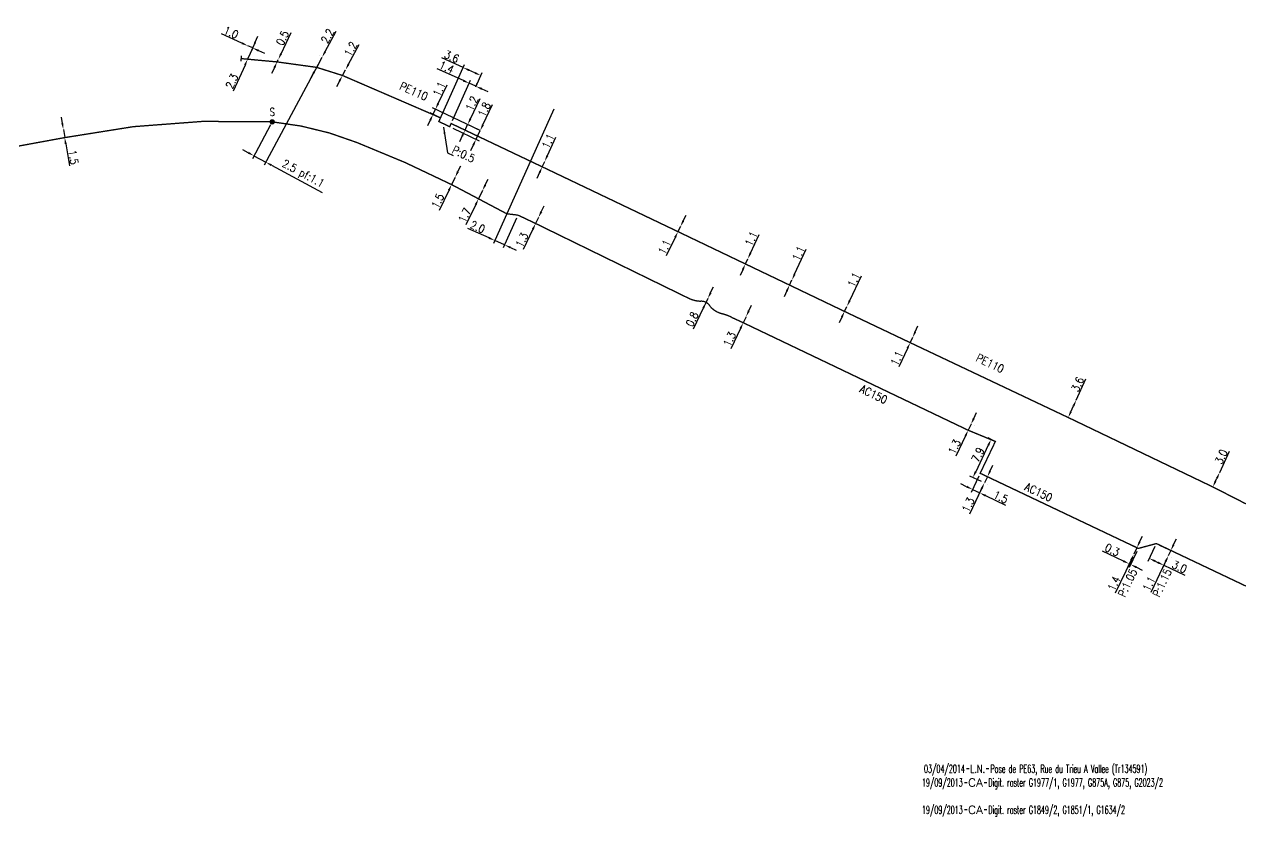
# Model space of a CAD drawing. Header units: millimetres. Extents: x 133989 to 135004, y 130988 to 132014.
# Drawn here: x 134771.1 to 135000.1, y 131260.4 to 131408.8 of the extents above; entities that cross this region are included whole.
import ezdxf
from ezdxf.enums import TextEntityAlignment as Align

# ---------------------------------------------------------------- set-up
doc = ezdxf.new("R2010")
doc.units = ezdxf.units.MM
doc.header["$PDMODE"] = 34
doc.linetypes.add('L_25_AP', pattern=[2000, 1000, 1000])
doc.linetypes.add('L_25_PE', pattern=[2000, 1000, 1000])
doc.layers.get('0').update_dxf_attribs({"linetype": 'CONTINUOUS'})
doc.layers.get('Defpoints').update_dxf_attribs({"linetype": 'CONTINUOUS'})
for name, color, linetype in [('L_150', 1, 'CONTINUOUS'), ('L_300', 7, 'CONTINUOUS'), ('L_340', 7, 'CONTINUOUS'), ('L_910', 7, 'CONTINUOUS')]:
    doc.layers.add(name, color=color, linetype=linetype)
doc.styles.add('G_ROMANS', font='ROMANS.SHX', dxfattribs={"width": 0.75})
doc.styles.get("Standard").update_dxf_attribs({"font": 'romans.shx', "width": 0.85})
doc.dimstyles.get("Standard").update_dxf_attribs({"dimtxt": 1.5, "dimasz": 1.2, "dimexe": 0.625, "dimexo": 0.625, "dimgap": 0.25, "dimtad": 1, "dimdec": 1, "dimzin": 0, "dimdsep": 46, "dimtxsty": 'Standard', "dimcen": -0.5, "dimadec": 0, "dimazin": 0, "dimtfac": 1, "dimtdec": 1, "dimtmove": 0, "dimatfit": 3, "dimfxl": 0, "dimtolj": 1, "dimtzin": 0, "dimarcsym": 0})

# ---------------------------------------------------------------- blocks, each defined once
blk = doc.blocks.new('GIS_MODF')
at = {"color": 0, "linetype": 'Continuous', "flags": 128}
for points in [[(-2.18, -0.01), (-1.68, -0.01)], [(1.52, -0.01), (2.02, -0.01)]]:
    blk.add_lwpolyline(points, dxfattribs=at)
at = {"color": 0, "linetype": 'Continuous', "width": 0.5}
blk.add_attdef('DATE', text='', height=1.5, dxfattribs=at).set_placement((-2.5, -0.8), align=Align.RIGHT)
at = {"color": 0, "linetype": 'Continuous', "width": 1.771291}
blk.add_attdef('USER', text='', height=1.5, dxfattribs=at).set_placement((-1.51, -0.8), (1.28, -0.8), align=Align.FIT)
at = {"color": 0, "linetype": 'Continuous', "width": 0.5}
blk.add_attdef('DESC', (2.29, -0.8), '', height=1.5, dxfattribs=at)
blk = doc.blocks.new('*D641')
at = {"layer": 'Defpoints', "color": 0, "linetype": 'Continuous', "transparency": 16777216}
for p in [(134995.09, 131324.88), (134995.09, 131324.88), (134993.81, 131322.16)]:
    blk.add_point(p, dxfattribs=at)
at = {"layer": 'L_150', "color": 0, "linetype": 'Continuous', "lineweight": -2, "transparency": 16777216}
for p, q in [((134995.09, 131324.88), (134996.95, 131328.83)), ((134994.32, 131323.25), (134994.58, 131323.79)), ((134994.38, 131321.9), (134994.38, 131321.9))]:
    blk.add_line(p, q, dxfattribs=at)
at = {"layer": 'L_150', "color": 0, "linetype": 'Continuous', "transparency": 16777216}
for points in [[(134994.14, 131323.33), (134994.5, 131323.16), (134993.81, 131322.16)], [(134994.4, 131323.88), (134994.76, 131323.71), (134995.09, 131324.88)]]:
    blk.add_solid(points, dxfattribs=at)
at = {"layer": 'L_150', "color": 0, "linetype": 'Continuous', "transparency": 16777216, "insert": (134995.37, 131327.82), "char_height": 1.5, "attachment_point": 5, "rotation": 64.7704}
blk.add_mtext('\\A1;3.0', dxfattribs=at)
blk = doc.blocks.new('*D642')
at = {"layer": 'Defpoints', "color": 0, "linetype": 'Continuous', "transparency": 16777216}
for p in [(134968.21, 131338.43), (134968.21, 131338.43), (134966.71, 131335.16)]:
    blk.add_point(p, dxfattribs=at)
at = {"layer": 'L_150', "color": 0, "linetype": 'Continuous', "lineweight": -2, "transparency": 16777216}
for p, q in [((134968.21, 131338.43), (134970.03, 131342.4)), ((134967.21, 131336.25), (134967.71, 131337.34))]:
    blk.add_line(p, q, dxfattribs=at)
at = {"layer": 'L_150', "color": 0, "linetype": 'Continuous', "transparency": 16777216}
for points in [[(134967.53, 131337.42), (134967.89, 131337.26), (134968.21, 131338.43)], [(134967.03, 131336.33), (134967.39, 131336.17), (134966.71, 131335.16)]]:
    blk.add_solid(points, dxfattribs=at)
at = {"layer": 'L_150', "color": 0, "linetype": 'Continuous', "transparency": 16777216, "insert": (134968.46, 131341.38), "char_height": 1.5, "attachment_point": 5, "rotation": 65.3512}
blk.add_mtext('\\A1;3.6', dxfattribs=at)
blk = doc.blocks.new('*D643')
at = {"layer": 'Defpoints', "color": 0, "linetype": 'Continuous', "transparency": 16777216}
for p in [(134937.54, 131350.13), (134937.54, 131350.13), (134937.09, 131349.18)]:
    blk.add_point(p, dxfattribs=at)
at = {"layer": 'L_150', "color": 0, "linetype": 'Continuous', "lineweight": -2, "transparency": 16777216}
for p, q in [((134937.54, 131350.13), (134937.09, 131349.18)), ((134938.05, 131351.22), (134938.56, 131352.31)), ((134936.58, 131348.1), (134934.95, 131344.64))]:
    blk.add_line(p, q, dxfattribs=at)
at = {"layer": 'L_150', "color": 0, "linetype": 'Continuous', "transparency": 16777216}
for points in [[(134937.87, 131351.3), (134938.23, 131351.13), (134937.54, 131350.13)], [(134936.4, 131348.18), (134936.76, 131348.01), (134937.09, 131349.18)]]:
    blk.add_solid(points, dxfattribs=at)
at = {"layer": 'L_150', "color": 0, "linetype": 'Continuous', "transparency": 16777216, "insert": (134934.6, 131346.25), "char_height": 1.5, "attachment_point": 5, "rotation": 64.7826}
blk.add_mtext('\\A1;1.1', dxfattribs=at)
blk = doc.blocks.new('*D644')
at = {"layer": 'Defpoints', "color": 0, "linetype": 'Continuous', "transparency": 16777216}
for p in [(134924.8, 131355.02), (134925.25, 131355.97), (134925.25, 131355.97)]:
    blk.add_point(p, dxfattribs=at)
at = {"layer": 'L_150', "color": 0, "linetype": 'Continuous', "lineweight": -2, "transparency": 16777216}
for p, q in [((134925.77, 131357.05), (134927.99, 131361.69)), ((134924.8, 131355.02), (134925.25, 131355.97)), ((134924.28, 131353.94), (134923.76, 131352.86))]:
    blk.add_line(p, q, dxfattribs=at)
at = {"layer": 'L_150', "color": 0, "linetype": 'Continuous', "transparency": 16777216}
for points in [[(134925.59, 131357.14), (134925.95, 131356.96), (134925.25, 131355.97)], [(134924.1, 131354.03), (134924.46, 131353.85), (134924.8, 131355.02)]]:
    blk.add_solid(points, dxfattribs=at)
at = {"layer": 'L_150', "color": 0, "linetype": 'Continuous', "transparency": 16777216, "insert": (134926.52, 131360.93), "char_height": 1.5, "attachment_point": 5, "rotation": 64.4267}
blk.add_mtext('\\A1;1.1', dxfattribs=at)
blk = doc.blocks.new('*D645')
at = {"layer": 'Defpoints', "color": 0, "linetype": 'Continuous', "transparency": 16777216}
for p in [(134906.23, 131363.91), (134906.67, 131364.86), (134906.67, 131364.86)]:
    blk.add_point(p, dxfattribs=at)
at = {"layer": 'L_150', "color": 0, "linetype": 'Continuous', "lineweight": -2, "transparency": 16777216}
for p, q in [((134907.18, 131365.94), (134908.79, 131369.41)), ((134906.23, 131363.91), (134906.67, 131364.86)), ((134905.72, 131362.82), (134905.21, 131361.73))]:
    blk.add_line(p, q, dxfattribs=at)
at = {"layer": 'L_150', "color": 0, "linetype": 'Continuous', "transparency": 16777216}
for points in [[(134905.54, 131362.9), (134905.9, 131362.73), (134906.23, 131363.91)], [(134906.99, 131366.03), (134907.36, 131365.86), (134906.67, 131364.86)]]:
    blk.add_solid(points, dxfattribs=at)
at = {"layer": 'L_150', "color": 0, "linetype": 'Continuous', "transparency": 16777216, "insert": (134907.33, 131368.64), "char_height": 1.5, "attachment_point": 5, "rotation": 65.0184}
blk.add_mtext('\\A1;1.1', dxfattribs=at)
blk = doc.blocks.new('*D646')
at = {"layer": 'Defpoints', "color": 0, "linetype": 'Continuous', "transparency": 16777216}
for p in [(134914.49, 131359.96), (134914.94, 131360.91), (134914.94, 131360.91)]:
    blk.add_point(p, dxfattribs=at)
at = {"layer": 'L_150', "color": 0, "linetype": 'Continuous', "lineweight": -2, "transparency": 16777216}
for p, q in [((134915.45, 131361.99), (134917.63, 131366.65)), ((134914.49, 131359.96), (134914.94, 131360.91)), ((134913.99, 131358.87), (134913.48, 131357.78))]:
    blk.add_line(p, q, dxfattribs=at)
at = {"layer": 'L_150', "color": 0, "linetype": 'Continuous', "transparency": 16777216}
for points in [[(134915.27, 131362.08), (134915.63, 131361.91), (134914.94, 131360.91)], [(134913.8, 131358.95), (134914.17, 131358.78), (134914.49, 131359.96)]]:
    blk.add_solid(points, dxfattribs=at)
at = {"layer": 'L_150', "color": 0, "linetype": 'Continuous', "transparency": 16777216, "insert": (134916.17, 131365.88), "char_height": 1.5, "attachment_point": 5, "rotation": 64.9028}
blk.add_mtext('\\A1;1.1', dxfattribs=at)
blk = doc.blocks.new('*D647')
at = {"layer": 'Defpoints', "color": 0, "linetype": 'Continuous', "transparency": 16777216}
for p in [(134894.05, 131370.91), (134894.05, 131370.91), (134893.59, 131369.96)]:
    blk.add_point(p, dxfattribs=at)
at = {"layer": 'L_150', "color": 0, "linetype": 'Continuous', "lineweight": -2, "transparency": 16777216}
for p, q in [((134894.58, 131371.98), (134895.11, 131373.06)), ((134893.49, 131371.18), (134893.49, 131371.18)), ((134894.05, 131370.91), (134893.59, 131369.96)), ((134893.06, 131368.89), (134891.38, 131365.45))]:
    blk.add_line(p, q, dxfattribs=at)
at = {"layer": 'L_150', "color": 0, "linetype": 'Continuous', "transparency": 16777216}
for points in [[(134894.4, 131372.07), (134894.76, 131371.9), (134894.05, 131370.91)], [(134892.88, 131368.98), (134893.24, 131368.8), (134893.59, 131369.96)]]:
    blk.add_solid(points, dxfattribs=at)
at = {"layer": 'L_150', "color": 0, "linetype": 'Continuous', "transparency": 16777216, "insert": (134891.06, 131367.07), "char_height": 1.5, "attachment_point": 5, "rotation": 63.8661}
blk.add_mtext('\\A1;1.1', dxfattribs=at)
blk = doc.blocks.new('*D648')
at = {"layer": 'Defpoints', "color": 0, "linetype": 'Continuous', "transparency": 16777216}
for p in [(134868.61, 131383.1), (134868.61, 131383.1), (134868.15, 131382.1)]:
    blk.add_point(p, dxfattribs=at)
at = {"layer": 'L_150', "color": 0, "linetype": 'Continuous', "lineweight": -2, "transparency": 16777216}
for p, q in [((134869.11, 131384.19), (134870.7, 131387.67)), ((134868.15, 131382.1), (134868.61, 131383.1)), ((134867.65, 131381.01), (134867.15, 131379.92))]:
    blk.add_line(p, q, dxfattribs=at)
at = {"layer": 'L_150', "color": 0, "linetype": 'Continuous', "transparency": 16777216}
for points in [[(134868.93, 131384.27), (134869.29, 131384.11), (134868.61, 131383.1)], [(134867.47, 131381.09), (134867.83, 131380.92), (134868.15, 131382.1)]]:
    blk.add_solid(points, dxfattribs=at)
at = {"layer": 'L_150', "color": 0, "linetype": 'Continuous', "transparency": 16777216, "insert": (134869.24, 131386.89), "char_height": 1.5, "attachment_point": 5, "rotation": 65.4344}
blk.add_mtext('\\A1;1.1', dxfattribs=at)
blk = doc.blocks.new('*D649')
at = {"layer": 'Defpoints', "color": 0, "linetype": 'Continuous', "transparency": 16777216}
for p in [(134851.08, 131390.21), (134854.18, 131390), (134857.1, 131388.61)]:
    blk.add_point(p, dxfattribs=at)
at = {"layer": 'L_150', "color": 0, "linetype": 'Continuous', "lineweight": -2, "transparency": 16777216}
for p, q in [((134854.7, 131391.09), (134856.5, 131394.87)), ((134851.65, 131389.94), (134854.25, 131388.69)), ((134856.54, 131388.88), (134853.62, 131390.27)), ((134853.69, 131388.96), (134854.18, 131390)), ((134853.17, 131387.88), (134852.65, 131386.8))]:
    blk.add_line(p, q, dxfattribs=at)
at = {"layer": 'L_150', "color": 0, "linetype": 'Continuous', "transparency": 16777216}
for points in [[(134854.52, 131391.17), (134854.88, 131391), (134854.18, 131390)], [(134852.99, 131387.97), (134853.35, 131387.79), (134853.69, 131388.96)]]:
    blk.add_solid(points, dxfattribs=at)
at = {"layer": 'L_150', "color": 0, "linetype": 'Continuous', "transparency": 16777216, "insert": (134854.96, 131393.95), "char_height": 1.5, "attachment_point": 5, "rotation": 64.4898}
blk.add_mtext('\\A1;1.2', dxfattribs=at)
blk = doc.blocks.new('*D650')
at = {"layer": 'Defpoints', "color": 0, "linetype": 'Continuous', "transparency": 16777216}
for p in [(134830.73, 131399.2), (134831.3, 131400.26), (134831.3, 131400.26)]:
    blk.add_point(p, dxfattribs=at)
at = {"layer": 'L_150', "color": 0, "linetype": 'Continuous', "lineweight": -2, "transparency": 16777216}
for p, q in [((134831.87, 131401.31), (134833.85, 131405)), ((134830.73, 131399.2), (134831.3, 131400.26)), ((134830.16, 131398.14), (134829.59, 131397.09))]:
    blk.add_line(p, q, dxfattribs=at)
at = {"layer": 'L_150', "color": 0, "linetype": 'Continuous', "transparency": 16777216}
for points in [[(134831.69, 131401.41), (134832.04, 131401.22), (134831.3, 131400.26)], [(134829.99, 131398.24), (134830.34, 131398.05), (134830.73, 131399.2)]]:
    blk.add_solid(points, dxfattribs=at)
at = {"layer": 'L_150', "color": 0, "linetype": 'Continuous', "transparency": 16777216, "insert": (134832.26, 131404.16), "char_height": 1.5, "attachment_point": 5, "rotation": 61.7121}
blk.add_mtext('\\A1;1.2', dxfattribs=at)
blk = doc.blocks.new('*D651')
at = {"layer": 'Defpoints', "color": 0, "linetype": 'Continuous', "transparency": 16777216}
for p in [(134825.89, 131400.72), (134826.91, 131402.62), (134826.91, 131402.62)]:
    blk.add_point(p, dxfattribs=at)
at = {"layer": 'L_150', "color": 0, "linetype": 'Continuous', "lineweight": -2, "transparency": 16777216}
for p, q in [((134827.48, 131403.67), (134829.55, 131407.52)), ((134826.36, 131402.91), (134826.36, 131402.91)), ((134825.34, 131401.02), (134825.34, 131401.02)), ((134825.89, 131400.72), (134826.91, 131402.62)), ((134825.32, 131399.67), (134824.75, 131398.61))]:
    blk.add_line(p, q, dxfattribs=at)
at = {"layer": 'L_150', "color": 0, "linetype": 'Continuous', "transparency": 16777216}
for points in [[(134827.3, 131403.77), (134827.65, 131403.58), (134826.91, 131402.62)], [(134825.15, 131399.76), (134825.5, 131399.57), (134825.89, 131400.72)]]:
    blk.add_solid(points, dxfattribs=at)
at = {"layer": 'L_150', "color": 0, "linetype": 'Continuous', "transparency": 16777216, "insert": (134827.92, 131406.6), "char_height": 1.5, "attachment_point": 5, "rotation": 61.7121}
blk.add_mtext('\\A1;2.2', dxfattribs=at)
blk = doc.blocks.new('*D652')
at = {"layer": 'Defpoints', "color": 0, "linetype": 'Continuous', "transparency": 16777216}
for p in [(134818.48, 131401.74), (134818.69, 131402.19), (134818.69, 131402.19)]:
    blk.add_point(p, dxfattribs=at)
at = {"layer": 'L_150', "color": 0, "linetype": 'Continuous', "lineweight": -2, "transparency": 16777216}
for p, q in [((134819.21, 131403.27), (134821.08, 131407.22)), ((134817.96, 131400.65), (134817.45, 131399.57)), ((134818.48, 131401.74), (134818.69, 131402.19))]:
    blk.add_line(p, q, dxfattribs=at)
at = {"layer": 'L_150', "color": 0, "linetype": 'Continuous', "transparency": 16777216}
for points in [[(134819.03, 131403.36), (134819.39, 131403.19), (134818.69, 131402.19)], [(134817.78, 131400.74), (134818.15, 131400.57), (134818.48, 131401.74)]]:
    blk.add_solid(points, dxfattribs=at)
at = {"layer": 'L_150', "color": 0, "linetype": 'Continuous', "transparency": 16777216, "insert": (134819.49, 131406.22), "char_height": 1.5, "attachment_point": 5, "rotation": 64.6521}
blk.add_mtext('\\A1;0.5', dxfattribs=at)
blk = doc.blocks.new('*D653')
at = {"layer": 'Defpoints', "color": 0, "linetype": 'Continuous', "transparency": 16777216}
for p in [(134813.9, 131404.35), (134813.9, 131404.35), (134812.95, 131402.25)]:
    blk.add_point(p, dxfattribs=at)
at = {"layer": 'L_340', "color": 0, "linetype": 'Continuous', "lineweight": -2, "transparency": 16777216}
for p, q in [((134814.39, 131405.44), (134814.88, 131406.54)), ((134813.9, 131404.35), (134812.95, 131402.25)), ((134812.46, 131401.16), (134810.26, 131396.27))]:
    blk.add_line(p, q, dxfattribs=at)
at = {"layer": 'L_340', "color": 0, "linetype": 'Continuous', "transparency": 16777216}
for points in [[(134814.21, 131405.53), (134814.57, 131405.36), (134813.9, 131404.35)], [(134812.28, 131401.24), (134812.64, 131401.08), (134812.95, 131402.25)]]:
    blk.add_solid(points, dxfattribs=at)
at = {"layer": 'L_340', "color": 0, "linetype": 'Continuous', "transparency": 16777216, "insert": (134810, 131398.13), "char_height": 1.5, "attachment_point": 5, "rotation": 65.7315}
blk.add_mtext('\\A1;2.3', dxfattribs=at)
blk = doc.blocks.new('*D654')
at = {"layer": 'Defpoints', "color": 0, "linetype": 'Continuous', "transparency": 16777216}
for p in [(134812.99, 131404.76), (134812.99, 131404.76), (134812.95, 131402.25)]:
    blk.add_point(p, dxfattribs=at)
at = {"layer": 'L_340', "color": 0, "linetype": 'Continuous', "lineweight": -2, "transparency": 16777216}
for p, q in [((134811.89, 131405.25), (134808.07, 131406.98)), ((134813.9, 131404.35), (134812.99, 131404.76)), ((134813.21, 131402.82), (134814.15, 131404.92)), ((134814.99, 131403.86), (134816.09, 131403.36))]:
    blk.add_line(p, q, dxfattribs=at)
at = {"layer": 'L_340', "color": 0, "linetype": 'Continuous', "transparency": 16777216}
for points in [[(134811.97, 131405.44), (134811.81, 131405.07), (134812.99, 131404.76)], [(134815.07, 131404.04), (134814.91, 131403.67), (134813.9, 131404.35)]]:
    blk.add_solid(points, dxfattribs=at)
at = {"layer": 'L_340', "color": 0, "linetype": 'Continuous', "transparency": 16777216, "insert": (134809.85, 131407.27), "char_height": 1.5, "attachment_point": 5, "rotation": 335.7315}
blk.add_mtext('\\A1;1.0', dxfattribs=at)
blk = doc.blocks.new('*D655')
at = {"layer": 'Defpoints', "color": 0, "linetype": 'Continuous', "transparency": 16777216}
for p in [(134855.44, 131396.51), (134855.74, 131397.17), (134851.08, 131390.21)]:
    blk.add_point(p, dxfattribs=at)
at = {"layer": 'L_150', "color": 0, "linetype": 'Continuous', "lineweight": -2, "transparency": 16777216}
for p, q in [((134853.37, 131398.24), (134848.45, 131400.44)), ((134851.34, 131390.78), (134854.72, 131398.32)), ((134855.74, 131397.17), (134854.46, 131397.75)), ((134855.7, 131397.08), (134855.99, 131397.75)), ((134856.83, 131396.68), (134857.93, 131396.19))]:
    blk.add_line(p, q, dxfattribs=at)
at = {"layer": 'L_150', "color": 0, "linetype": 'Continuous', "transparency": 16777216}
for points in [[(134853.45, 131398.42), (134853.29, 131398.05), (134854.46, 131397.75)], [(134856.91, 131396.87), (134856.75, 131396.5), (134855.74, 131397.17)]]:
    blk.add_solid(points, dxfattribs=at)
at = {"layer": 'L_150', "color": 0, "linetype": 'Continuous', "transparency": 16777216, "insert": (134850.25, 131400.73), "char_height": 1.5, "attachment_point": 5, "rotation": 335.8504}
blk.add_mtext('\\A1;1.4', dxfattribs=at)
blk = doc.blocks.new('*D656')
at = {"layer": 'Defpoints', "color": 0, "linetype": 'Continuous', "transparency": 16777216}
for p in [(134856.64, 131399.2), (134855.44, 131396.51), (134848.7, 131390.4)]:
    blk.add_point(p, dxfattribs=at)
at = {"layer": 'L_150', "color": 0, "linetype": 'Continuous', "lineweight": -2, "transparency": 16777216}
for p, q in [((134848.96, 131390.97), (134853.57, 131401.26)), ((134853.31, 131400.69), (134849.32, 131402.48)), ((134855.55, 131399.69), (134854.41, 131400.2)), ((134855.7, 131397.08), (134856.9, 131399.77))]:
    blk.add_line(p, q, dxfattribs=at)
at = {"layer": 'L_150', "color": 0, "linetype": 'Continuous', "transparency": 16777216}
for points in [[(134854.49, 131400.38), (134854.33, 131400.02), (134853.31, 131400.69)], [(134855.63, 131399.87), (134855.47, 131399.51), (134856.64, 131399.2)]]:
    blk.add_solid(points, dxfattribs=at)
at = {"layer": 'L_150', "color": 0, "linetype": 'Continuous', "transparency": 16777216, "insert": (134851.18, 131402.74), "char_height": 1.5, "attachment_point": 5, "rotation": 335.8504}
blk.add_mtext('\\A1;3.6', dxfattribs=at)
blk = doc.blocks.new('*D657')
at = {"layer": 'Defpoints', "color": 0, "linetype": 'Continuous', "transparency": 16777216}
for p in [(134983.23, 131311.56), (134985.46, 131309.28), (134985.46, 131309.28)]:
    blk.add_point(p, dxfattribs=at)
at = {"layer": 'L_150', "color": 0, "linetype": 'Continuous', "lineweight": -2, "transparency": 16777216}
for p, q in [((134983.79, 131311.29), (134986.5, 131310.01)), ((134986.45, 131311.36), (134986.97, 131312.44)), ((134985.94, 131310.27), (134985.46, 131309.28)), ((134986.03, 131309.01), (134986.03, 131309.01)), ((134984.95, 131308.2), (134982.19, 131302.4))]:
    blk.add_line(p, q, dxfattribs=at)
at = {"layer": 'L_150', "color": 0, "linetype": 'Continuous', "transparency": 16777216}
for points in [[(134986.27, 131311.44), (134986.63, 131311.27), (134985.94, 131310.27)], [(134984.77, 131308.28), (134985.13, 131308.11), (134985.46, 131309.28)]]:
    blk.add_solid(points, dxfattribs=at)
at = {"layer": 'L_150', "color": 0, "linetype": 'Continuous', "transparency": 16777216, "insert": (134981.85, 131304.01), "char_height": 1.5, "attachment_point": 5, "rotation": 64.559}
blk.add_mtext('\\A1;1.1', dxfattribs=at)
blk = doc.blocks.new('*D658')
at = {"layer": 'Defpoints', "color": 0, "linetype": 'Continuous', "transparency": 16777216}
for p in [(134983.23, 131311.56), (134985.46, 131309.28), (134984.61, 131307.5)]:
    blk.add_point(p, dxfattribs=at)
at = {"layer": 'L_150', "color": 0, "linetype": 'Continuous', "lineweight": -2, "transparency": 16777216}
for p, q in [((134982.96, 131311), (134981.64, 131308.22)), ((134982.99, 131308.27), (134983.53, 131308.01)), ((134985.2, 131308.72), (134984.35, 131306.93)), ((134984.61, 131307.5), (134988.56, 131305.62))]:
    blk.add_line(p, q, dxfattribs=at)
at = {"layer": 'L_150', "color": 0, "linetype": 'Continuous', "transparency": 16777216}
for points in [[(134983.08, 131308.45), (134982.9, 131308.09), (134981.91, 131308.78)], [(134983.62, 131308.19), (134983.45, 131307.83), (134984.61, 131307.5)]]:
    blk.add_solid(points, dxfattribs=at)
at = {"layer": 'L_150', "color": 0, "linetype": 'Continuous', "transparency": 16777216, "insert": (134987.56, 131307.2), "char_height": 1.5, "attachment_point": 5, "rotation": 334.559}
blk.add_mtext('\\A1;3.0', dxfattribs=at)
blk = doc.blocks.new('*D659')
at = {"layer": 'Defpoints', "color": 0, "linetype": 'Continuous', "transparency": 16777216}
for p in [(134979, 131309.56), (134979.85, 131310.65), (134978.14, 131307.76)]:
    blk.add_point(p, dxfattribs=at)
at = {"layer": 'L_150', "color": 0, "linetype": 'Continuous', "lineweight": -2, "transparency": 16777216}
for p, q in [((134977.06, 131308.28), (134973.11, 131310.16)), ((134978.73, 131309), (134977.87, 131307.2)), ((134979.58, 131310.09), (134978.14, 131307.07)), ((134978.41, 131307.63), (134978.14, 131307.76)), ((134979.49, 131307.12), (134980.58, 131306.6))]:
    blk.add_line(p, q, dxfattribs=at)
at = {"layer": 'L_150', "color": 0, "linetype": 'Continuous', "transparency": 16777216}
for points in [[(134977.14, 131308.46), (134976.97, 131308.1), (134978.14, 131307.76)], [(134979.58, 131307.3), (134979.41, 131306.94), (134978.41, 131307.63)]]:
    blk.add_solid(points, dxfattribs=at)
at = {"layer": 'L_150', "color": 0, "linetype": 'Continuous', "transparency": 16777216, "insert": (134974.97, 131310.38), "char_height": 1.5, "attachment_point": 5, "rotation": 334.5239}
blk.add_mtext('\\A1;0.3', dxfattribs=at)
blk = doc.blocks.new('*D660')
at = {"layer": 'Defpoints', "color": 0, "linetype": 'Continuous', "transparency": 16777216}
for p in [(134979, 131309.56), (134979, 131309.56), (134979.85, 131310.65)]:
    blk.add_point(p, dxfattribs=at)
at = {"layer": 'L_150', "color": 0, "linetype": 'Continuous', "lineweight": -2, "transparency": 16777216}
for p, q in [((134980.09, 131311.86), (134980.61, 131312.95)), ((134979.58, 131310.78), (134979, 131309.56)), ((134979.28, 131310.92), (134979.01, 131311.05)), ((134978.48, 131308.48), (134975.52, 131302.27))]:
    blk.add_line(p, q, dxfattribs=at)
at = {"layer": 'L_150', "color": 0, "linetype": 'Continuous', "transparency": 16777216}
for points in [[(134979.91, 131311.95), (134980.27, 131311.78), (134979.58, 131310.78)], [(134978.3, 131308.56), (134978.66, 131308.39), (134979, 131309.56)]]:
    blk.add_solid(points, dxfattribs=at)
at = {"layer": 'L_150', "color": 0, "linetype": 'Continuous', "transparency": 16777216, "insert": (134975.28, 131304.08), "char_height": 1.5, "attachment_point": 5, "rotation": 64.5239}
blk.add_mtext('\\A1;1.4', dxfattribs=at)
blk = doc.blocks.new('*D661')
at = {"layer": 'Defpoints', "color": 0, "linetype": 'Continuous', "transparency": 16777216}
for p in [(134950.21, 131324.72), (134951.01, 131322.91), (134951.01, 131322.91)]:
    blk.add_point(p, dxfattribs=at)
at = {"layer": 'L_150', "color": 0, "linetype": 'Continuous', "lineweight": -2, "transparency": 16777216}
for p, q in [((134952.08, 131325.16), (134952.6, 131326.24)), ((134950.78, 131324.46), (134952.13, 131323.81)), ((134951.57, 131324.08), (134951.01, 131322.91)), ((134951.57, 131322.64), (134951.57, 131322.64)), ((134950.49, 131321.82), (134948.21, 131317.04))]:
    blk.add_line(p, q, dxfattribs=at)
at = {"layer": 'L_150', "color": 0, "linetype": 'Continuous', "transparency": 16777216}
for points in [[(134951.9, 131325.25), (134952.26, 131325.08), (134951.57, 131324.08)], [(134950.31, 131321.91), (134950.67, 131321.74), (134951.01, 131322.91)]]:
    blk.add_solid(points, dxfattribs=at)
at = {"layer": 'L_150', "color": 0, "linetype": 'Continuous', "transparency": 16777216, "insert": (134947.95, 131318.82), "char_height": 1.5, "attachment_point": 5, "rotation": 64.4773}
blk.add_mtext('\\A1;1.3', dxfattribs=at)
blk = doc.blocks.new('*D662')
at = {"layer": 'Defpoints', "color": 0, "linetype": 'Continuous', "transparency": 16777216}
for p in [(134950.21, 131324.72), (134951.01, 131322.91), (134950.12, 131321.05)]:
    blk.add_point(p, dxfattribs=at)
at = {"layer": 'L_150', "color": 0, "linetype": 'Continuous', "lineweight": -2, "transparency": 16777216}
for p, q in [((134947.68, 131322.21), (134946.6, 131322.73)), ((134949.94, 131324.16), (134948.5, 131321.13)), ((134948.77, 131321.7), (134950.12, 131321.05)), ((134950.74, 131322.34), (134949.85, 131320.49)), ((134951.2, 131320.53), (134954.98, 131318.73))]:
    blk.add_line(p, q, dxfattribs=at)
at = {"layer": 'L_150', "color": 0, "linetype": 'Continuous', "transparency": 16777216}
for points in [[(134947.77, 131322.39), (134947.6, 131322.03), (134948.77, 131321.7)], [(134951.29, 131320.71), (134951.12, 131320.35), (134950.12, 131321.05)]]:
    blk.add_solid(points, dxfattribs=at)
at = {"layer": 'L_150', "color": 0, "linetype": 'Continuous', "transparency": 16777216, "insert": (134954.07, 131320.27), "char_height": 1.5, "attachment_point": 5, "rotation": 334.4773}
blk.add_mtext('\\A1;1.5', dxfattribs=at)
blk = doc.blocks.new('*D663')
at = {"layer": 'Defpoints', "color": 0, "linetype": 'Continuous', "transparency": 16777216}
for p in [(134953.06, 131330.68), (134948.85, 131323.93), (134951.01, 131322.91)]:
    blk.add_point(p, dxfattribs=at)
at = {"layer": 'L_150', "color": 0, "linetype": 'Continuous', "lineweight": -2, "transparency": 16777216}
for p, q in [((134951.74, 131329.98), (134949.37, 131325.02)), ((134952.49, 131330.95), (134951.69, 131331.34)), ((134950.44, 131323.17), (134948.29, 131324.2))]:
    blk.add_line(p, q, dxfattribs=at)
at = {"layer": 'L_150', "color": 0, "linetype": 'Continuous', "transparency": 16777216}
for points in [[(134951.56, 131330.07), (134951.92, 131329.9), (134952.26, 131331.07)], [(134949.19, 131325.1), (134949.55, 131324.93), (134948.85, 131323.93)]]:
    blk.add_solid(points, dxfattribs=at)
at = {"layer": 'L_150', "color": 0, "linetype": 'Continuous', "transparency": 16777216, "insert": (134949.78, 131328.19), "char_height": 1.5, "attachment_point": 5, "rotation": 64.4773}
blk.add_mtext('\\A1;7.9', dxfattribs=at)
blk = doc.blocks.new('L_340_07')
at = {"color": 0, "linetype": 'Continuous', "const_width": 0.25, "flags": 128}
blk.add_lwpolyline([(0, 0), (1.25, 0)], dxfattribs=at)
at = {"color": 0, "linetype": 'Continuous', "flags": 128}
blk.add_lwpolyline([(1.25, -0.5), (1.25, 0.5)], dxfattribs=at)
at = {"color": 0, "linetype": 'Continuous', "width": 0.75, "flags": 3}
for tag, p in [('DEF_LEG', (0.72, -3.47)), ('DEF_COUP', (0.72, -5.97)), ('DEF_TYPE', (0.72, -8.47))]:
    blk.add_attdef(tag, text='', height=1.2, dxfattribs=at).set_placement(p, align=Align.MIDDLE)
blk = doc.blocks.new('*D664')
at = {"layer": 'Defpoints', "color": 0, "linetype": 'Continuous', "transparency": 16777216}
for p in [(134850.82, 131389.61), (134856.53, 131388.88), (134857.1, 131388.61)]:
    blk.add_point(p, dxfattribs=at)
at = {"layer": 'L_150', "color": 0, "linetype": 'Continuous', "lineweight": -2, "transparency": 16777216}
for p, q in [((134857.04, 131389.97), (134858.85, 131393.75)), ((134851.38, 131389.34), (134856.32, 131386.99)), ((134856.54, 131388.88), (134855.96, 131389.15)), ((134855.75, 131387.26), (134856.53, 131388.88)), ((134855.24, 131386.17), (134854.72, 131385.09))]:
    blk.add_line(p, q, dxfattribs=at)
at = {"layer": 'L_150', "color": 0, "linetype": 'Continuous', "transparency": 16777216}
for points in [[(134856.86, 131390.05), (134857.23, 131389.88), (134856.53, 131388.88)], [(134855.06, 131386.26), (134855.42, 131386.09), (134855.75, 131387.26)]]:
    blk.add_solid(points, dxfattribs=at)
at = {"layer": 'L_150', "color": 0, "linetype": 'Continuous', "transparency": 16777216, "insert": (134857.3, 131392.83), "char_height": 1.5, "attachment_point": 5, "rotation": 64.4898}
blk.add_mtext('\\A1;1.8', dxfattribs=at)
blk = doc.blocks.new('*D665')
at = {"layer": 'Defpoints', "color": 0, "linetype": 'Continuous', "transparency": 16777216}
for p in [(134848.15, 131392.88), (134849.09, 131391.27), (134857.1, 131388.61)]:
    blk.add_point(p, dxfattribs=at)
at = {"layer": 'L_150', "color": 0, "linetype": 'Continuous', "lineweight": -2, "transparency": 16777216}
for p, q in [((134848.66, 131393.96), (134850.31, 131397.42)), ((134848.52, 131391.54), (134847.13, 131392.2)), ((134856.54, 131388.88), (134847.58, 131393.15)), ((134847.69, 131391.93), (134848.15, 131392.88)), ((134847.18, 131390.85), (134846.66, 131389.77))]:
    blk.add_line(p, q, dxfattribs=at)
at = {"layer": 'L_150', "color": 0, "linetype": 'Continuous', "transparency": 16777216}
for points in [[(134848.48, 131394.05), (134848.84, 131393.88), (134848.15, 131392.88)], [(134847, 131390.94), (134847.36, 131390.76), (134847.69, 131391.93)]]:
    blk.add_solid(points, dxfattribs=at)
at = {"layer": 'L_150', "color": 0, "linetype": 'Continuous', "transparency": 16777216, "insert": (134848.84, 131396.66), "char_height": 1.5, "attachment_point": 5, "rotation": 64.4898}
blk.add_mtext('\\A1;1.1', dxfattribs=at)
blk = doc.blocks.new('*D666')
at = {"layer": 'Defpoints', "color": 0, "linetype": 'Continuous', "transparency": 16777216}
for p in [(134899.19, 131357.46), (134898.85, 131356.73), (134898.85, 131356.73)]:
    blk.add_point(p, dxfattribs=at)
at = {"layer": 'L_150', "color": 0, "linetype": 'Continuous', "lineweight": -2, "transparency": 16777216}
for p, q in [((134899.71, 131358.54), (134900.23, 131359.62)), ((134899.19, 131357.46), (134898.85, 131356.73)), ((134898.33, 131355.65), (134896.45, 131351.71))]:
    blk.add_line(p, q, dxfattribs=at)
at = {"layer": 'L_150', "color": 0, "linetype": 'Continuous', "transparency": 16777216}
for points in [[(134899.53, 131358.63), (134899.89, 131358.45), (134899.19, 131357.46)], [(134898.15, 131355.74), (134898.51, 131355.57), (134898.85, 131356.73)]]:
    blk.add_solid(points, dxfattribs=at)
at = {"layer": 'L_150', "color": 0, "linetype": 'Continuous', "transparency": 16777216, "insert": (134896.23, 131353.57), "char_height": 1.5, "attachment_point": 5, "rotation": 64.4712}
blk.add_mtext('\\A1;0.8', dxfattribs=at)
blk = doc.blocks.new('*D667')
at = {"layer": 'Defpoints', "color": 0, "linetype": 'Continuous', "transparency": 16777216}
for p in [(134905.81, 131352.91), (134906.34, 131354.04), (134906.34, 131354.04)]:
    blk.add_point(p, dxfattribs=at)
at = {"layer": 'L_150', "color": 0, "linetype": 'Continuous', "lineweight": -2, "transparency": 16777216}
for p, q in [((134906.86, 131355.13), (134907.37, 131356.21)), ((134906.34, 131354.04), (134905.81, 131352.91)), ((134905.3, 131351.83), (134903.5, 131348.04))]:
    blk.add_line(p, q, dxfattribs=at)
at = {"layer": 'L_150', "color": 0, "linetype": 'Continuous', "transparency": 16777216}
for points in [[(134906.68, 131355.21), (134907.04, 131355.04), (134906.34, 131354.04)], [(134905.12, 131351.91), (134905.48, 131351.74), (134905.81, 131352.91)]]:
    blk.add_solid(points, dxfattribs=at)
at = {"layer": 'L_150', "color": 0, "linetype": 'Continuous', "transparency": 16777216, "insert": (134903.24, 131349.82), "char_height": 1.5, "attachment_point": 5, "rotation": 64.6804}
blk.add_mtext('\\A1;1.3', dxfattribs=at)
blk = doc.blocks.new('*D668')
at = {"layer": 'Defpoints', "color": 0, "linetype": 'Continuous', "transparency": 16777216}
for p in [(134947.96, 131332.78), (134948.5, 131333.91), (134948.5, 131333.91)]:
    blk.add_point(p, dxfattribs=at)
at = {"layer": 'L_150', "color": 0, "linetype": 'Continuous', "lineweight": -2, "transparency": 16777216}
for p, q in [((134949.02, 131334.99), (134949.54, 131336.07)), ((134948.5, 131333.91), (134947.96, 131332.78)), ((134949.07, 131333.64), (134949.07, 131333.64)), ((134947.45, 131331.7), (134945.64, 131327.91))]:
    blk.add_line(p, q, dxfattribs=at)
at = {"layer": 'L_150', "color": 0, "linetype": 'Continuous', "transparency": 16777216}
for points in [[(134948.84, 131335.08), (134949.2, 131334.9), (134948.5, 131333.91)], [(134947.27, 131331.78), (134947.63, 131331.61), (134947.96, 131332.78)]]:
    blk.add_solid(points, dxfattribs=at)
at = {"layer": 'L_150', "color": 0, "linetype": 'Continuous', "transparency": 16777216, "insert": (134945.38, 131329.69), "char_height": 1.5, "attachment_point": 5, "rotation": 64.4773}
blk.add_mtext('\\A1;1.3', dxfattribs=at)
blk = doc.blocks.new('*D669')
at = {"layer": 'Defpoints', "color": 0, "linetype": 'Continuous', "transparency": 16777216}
for p in [(134870.56, 131393.48), (134863.6, 131373.06), (134859.27, 131368.3)]:
    blk.add_point(p, dxfattribs=at)
at = {"layer": 'L_150', "color": 0, "linetype": 'Continuous', "lineweight": -2, "transparency": 16777216}
for p, q in [((134870.31, 131392.91), (134859.02, 131367.73)), ((134863.35, 131372.49), (134860.84, 131366.91)), ((134858.18, 131368.79), (134854.19, 131370.58)), ((134861.1, 131367.48), (134859.27, 131368.3)), ((134862.19, 131366.99), (134863.29, 131366.5))]:
    blk.add_line(p, q, dxfattribs=at)
at = {"layer": 'L_150', "color": 0, "linetype": 'Continuous', "transparency": 16777216}
for points in [[(134858.26, 131368.97), (134858.1, 131368.61), (134859.27, 131368.3)], [(134862.28, 131367.17), (134862.11, 131366.81), (134861.1, 131367.48)]]:
    blk.add_solid(points, dxfattribs=at)
at = {"layer": 'L_150', "color": 0, "linetype": 'Continuous', "transparency": 16777216, "insert": (134856.05, 131370.84), "char_height": 1.5, "attachment_point": 5, "rotation": 335.8504}
blk.add_mtext('\\A1;2.0', dxfattribs=at)
blk = doc.blocks.new('*D670')
at = {"layer": 'Defpoints', "color": 0, "linetype": 'Continuous', "transparency": 16777216}
for p in [(134866.91, 131371.49), (134867.45, 131372.62), (134867.45, 131372.62)]:
    blk.add_point(p, dxfattribs=at)
at = {"layer": 'L_150', "color": 0, "linetype": 'Continuous', "lineweight": -2, "transparency": 16777216}
for p, q in [((134867.97, 131373.7), (134868.49, 131374.78)), ((134867.45, 131372.62), (134866.91, 131371.49)), ((134866.4, 131370.41), (134864.59, 131366.63))]:
    blk.add_line(p, q, dxfattribs=at)
at = {"layer": 'L_150', "color": 0, "linetype": 'Continuous', "transparency": 16777216}
for points in [[(134867.79, 131373.79), (134868.15, 131373.61), (134867.45, 131372.62)], [(134866.22, 131370.49), (134866.58, 131370.32), (134866.91, 131371.49)]]:
    blk.add_solid(points, dxfattribs=at)
at = {"layer": 'L_150', "color": 0, "linetype": 'Continuous', "transparency": 16777216, "insert": (134864.33, 131368.41), "char_height": 1.5, "attachment_point": 5, "rotation": 64.467}
blk.add_mtext('\\A1;1.3', dxfattribs=at)
blk = doc.blocks.new('*D671')
at = {"layer": 'Defpoints', "color": 0, "linetype": 'Continuous', "transparency": 16777216}
for p in [(134856.95, 131377.64), (134856.95, 131377.64), (134856.21, 131376.11)]:
    blk.add_point(p, dxfattribs=at)
at = {"layer": 'L_150', "color": 0, "linetype": 'Continuous', "lineweight": -2, "transparency": 16777216}
for p, q in [((134856.95, 131377.64), (134856.21, 131376.11)), ((134857.48, 131378.72), (134858, 131379.79)), ((134855.69, 131375.03), (134853.86, 131371.26))]:
    blk.add_line(p, q, dxfattribs=at)
at = {"layer": 'L_150', "color": 0, "linetype": 'Continuous', "transparency": 16777216}
for points in [[(134857.3, 131378.8), (134857.66, 131378.63), (134856.95, 131377.64)], [(134855.51, 131375.11), (134855.87, 131374.94), (134856.21, 131376.11)]]:
    blk.add_solid(points, dxfattribs=at)
at = {"layer": 'L_150', "color": 0, "linetype": 'Continuous', "transparency": 16777216, "insert": (134853.61, 131373.04), "char_height": 1.5, "attachment_point": 5, "rotation": 64.1294}
blk.add_mtext('\\A1;1.7', dxfattribs=at)
blk = doc.blocks.new('*D672')
at = {"layer": 'Defpoints', "color": 0, "linetype": 'Continuous', "transparency": 16777216}
for p in [(134851.83, 131380.12), (134851.83, 131380.12), (134851.17, 131378.77)]:
    blk.add_point(p, dxfattribs=at)
at = {"layer": 'L_150', "color": 0, "linetype": 'Continuous', "lineweight": -2, "transparency": 16777216}
for p, q in [((134852.35, 131381.2), (134852.87, 131382.28)), ((134851.83, 131380.12), (134851.17, 131378.77)), ((134850.65, 131377.69), (134848.82, 131373.92))]:
    blk.add_line(p, q, dxfattribs=at)
at = {"layer": 'L_150', "color": 0, "linetype": 'Continuous', "transparency": 16777216}
for points in [[(134852.17, 131381.29), (134852.53, 131381.11), (134851.83, 131380.12)], [(134850.47, 131377.78), (134850.83, 131377.6), (134851.17, 131378.77)]]:
    blk.add_solid(points, dxfattribs=at)
at = {"layer": 'L_150', "color": 0, "linetype": 'Continuous', "transparency": 16777216, "insert": (134848.57, 131375.7), "char_height": 1.5, "attachment_point": 5, "rotation": 64.1294}
blk.add_mtext('\\A1;1.5', dxfattribs=at)
blk = doc.blocks.new('*D673')
at = {"layer": 'Defpoints', "color": 0, "linetype": 'Continuous', "transparency": 16777216}
for p in [(134826.91, 131402.62), (134817.56, 131390.52), (134816.34, 131382.98)]:
    blk.add_point(p, dxfattribs=at)
at = {"layer": 'L_300', "color": 0, "linetype": 'Continuous', "lineweight": -2, "transparency": 16777216}
for p, q in [((134826.61, 131402.07), (134816.05, 131382.43)), ((134817.26, 131389.97), (134813.84, 131383.62)), ((134813.08, 131384.74), (134812.03, 131385.3)), ((134814.14, 131384.17), (134816.34, 131382.98)), ((134817.4, 131382.41), (134826.92, 131377.29))]:
    blk.add_line(p, q, dxfattribs=at)
at = {"layer": 'L_300', "color": 0, "linetype": 'Continuous', "transparency": 16777216}
for points in [[(134813.18, 131384.91), (134812.99, 131384.56), (134814.14, 131384.17)], [(134817.49, 131382.59), (134817.3, 131382.24), (134816.34, 131382.98)]]:
    blk.add_solid(points, dxfattribs=at)
at = {"layer": 'L_300', "color": 0, "linetype": 'Continuous', "transparency": 16777216, "insert": (134823.28, 131380.67), "char_height": 1.5, "attachment_point": 5, "rotation": 331.7121}
blk.add_mtext('\\A1;2.5 pf:1.1', dxfattribs=at)
blk = doc.blocks.new('L_300_11')
at = {"color": 0, "linetype": 'Continuous', "const_width": 0.497, "flags": 128}
blk.add_lwpolyline([(-0.25, 0, 1), (0.25, 0, 1)], format="xyb", close=True, dxfattribs=at)
at = {"color": 0, "linetype": 'Continuous', "style": 'G_ROMANS', "width": 0.75}
blk.add_text('S', height=1.5, dxfattribs=at).set_placement((0, 1.85), align=Align.MIDDLE)
at = {"color": 0, "linetype": 'Continuous', "style": 'G_ROMANS', "width": 0.75, "flags": 3}
for tag, p in [('DEF_LEG', (0, -5)), ('DEF_COUP', (0, -7.5)), ('DEF_TYPE', (0, -10))]:
    blk.add_attdef(tag, text='', height=1.2, dxfattribs=at).set_placement(p, align=Align.MIDDLE)
blk = doc.blocks.new('*D674')
at = {"layer": 'Defpoints', "color": 0, "linetype": 'Continuous', "transparency": 16777216}
for p in [(134778.44, 131389.06), (134778.44, 131389.06), (134778.68, 131387.57)]:
    blk.add_point(p, dxfattribs=at)
at = {"layer": 'L_150', "color": 0, "linetype": 'Continuous', "lineweight": -2, "transparency": 16777216}
for p, q in [((134778.24, 131390.24), (134778.05, 131391.42)), ((134778.44, 131389.06), (134778.68, 131387.57)), ((134778.87, 131386.39), (134779.55, 131382.26))]:
    blk.add_line(p, q, dxfattribs=at)
at = {"layer": 'L_150', "color": 0, "linetype": 'Continuous', "transparency": 16777216}
for points in [[(134778.44, 131390.27), (134778.05, 131390.21), (134778.44, 131389.06)], [(134779.07, 131386.42), (134778.68, 131386.36), (134778.68, 131387.57)]]:
    blk.add_solid(points, dxfattribs=at)
at = {"layer": 'L_150', "color": 0, "linetype": 'Continuous', "transparency": 16777216, "insert": (134780.3, 131383.89), "char_height": 1.5, "attachment_point": 5, "rotation": 279.2895}
blk.add_mtext('\\A1;1.5', dxfattribs=at)

msp = doc.modelspace()

# ---------------------------------------------------------------- linework, layer by layer
at = {"layer": 'L_150', "linetype": 'L_25_PE', "flags": 128}
msp.add_lwpolyline([(134812.95, 131402.25, 0.25, 0.25, 0), (134818.48, 131401.74, 0.25, 0.25, 0), (134825.89, 131400.72, 0.25, 0.25, 0), (134830.73, 131399.2, 0.25, 0.25, 0), (134849.09, 131391.27, 0.25, 0.25, 0), (134849.09, 131391.27, 0.25, 0.25, 0), (134848.78, 131390.58, 0.25, 0.25, 0), (134850.82, 131389.61, 0.25, 0.25, 0), (134851.08, 131390.21, 0.25, 0.25, 0), (134868.15, 131382.1, 0.25, 0.25, 0), (134893.59, 131369.96, 0.25, 0.25, 0), (134906.23, 131363.91, 0.25, 0.25, 0), (134914.49, 131359.96, 0.25, 0.25, 0), (134924.8, 131355.02, 0.25, 0.25, 0), (134937.09, 131349.18, 0.25, 0.25, 0), (134966.71, 131335.16, 0.25, 0.25, 0), (134993.81, 131322.16, 0.25, 0.25, 0), (135000, 131319, 0, 0, 0)], format="xyseb", dxfattribs=at)
at = {"layer": 'L_150', "linetype": 'L_25_AP', "const_width": 0.25, "flags": 128}
msp.add_lwpolyline([(135000, 131303.6), (134983.23, 131311.56), (134979.85, 131310.65), (134950.21, 131324.72), (134953.06, 131330.68), (134947.96, 131332.78), (134947.96, 131332.78), (134905.81, 131352.91), (134903.87, 131353.8, 0.081486), (134901.73, 131354.62), (134901.73, 131354.62, -0.146966), (134899.63, 131355.93), (134899.63, 131355.93), (134899.63, 131355.93, 0.324777), (134897.72, 131356.93), (134897.72, 131356.93), (134897.72, 131356.93, -0.089169), (134895.8, 131357.38), (134866.91, 131371.49), (134863.9, 131372.92, 0.082999), (134863.27, 131373.1), (134861.89, 131373.26, -0.093802), (134861.18, 131373.48), (134856.21, 131376.11), (134851.17, 131378.77), (134842.47, 131382.9), (134842.47, 131382.9), (134842.47, 131382.9, -0.061486), (134842.47, 131382.9), (134833.45, 131386.64), (134833.45, 131386.64), (134833.45, 131386.64), (134833.45, 131386.64, 0.071188), (134817.56, 131390.52), (134817.56, 131390.52), (134817.56, 131390.52, 0.061697), (134778.68, 131387.57), (134778.68, 131387.57), (134778.68, 131387.57), (134768.37, 131385.68), (134768.37, 131385.68), (134752.51, 131383.11), (134707.15, 131376.5), (134707.15, 131376.5), (134707.15, 131376.5), (134707.15, 131376.5), (134707.15, 131376.5), (134707.15, 131376.5), (134707.15, 131376.5, 0.130726), (134695.81, 131370.7, 0.030793), (134693.68, 131368.53), (134690.87, 131365.97)], format="xyb", dxfattribs=at)
at = {"layer": 'L_150', "linetype": 'Continuous', "flags": 128}
msp.add_lwpolyline([(134898.85, 131356.73), (134898.33, 131355.65)], dxfattribs=at)

# ---------------------------------------------------------------- block references
at = {"layer": 'L_300'}
msp.add_blockref('L_300_11', (134817.56, 131390.52), dxfattribs=at)
at = {"layer": 'L_340', "rotation": 174.605049904203}
msp.add_blockref('L_340_07', (134812.95, 131402.25), dxfattribs=at)
at = {"layer": 'L_910'}
ref = msp.add_blockref('GIS_MODF', (134949.84, 131269.45), dxfattribs=at)
ref.add_attrib('DATE', '03/04/2014', dxfattribs={"layer": '0', "color": 0, "linetype": 'Continuous', "height": 1.5, "width": 0.5}).set_placement((134947.34, 131268.65), align=Align.RIGHT)
ref.add_attrib('USER', 'L.N.', dxfattribs={"layer": '0', "color": 0, "linetype": 'Continuous', "height": 1.5, "width": 0.708517}).set_placement((134948.33, 131268.65), (134951.12, 131268.65), align=Align.FIT)
ref.add_attrib('DESC', 'Pose de PE63, Rue du Trieu A Vallee (Tr134591)', (134952.13, 131268.65), dxfattribs={"layer": '0', "color": 0, "linetype": 'Continuous', "height": 1.5, "width": 0.5})
ref = msp.add_blockref('GIS_MODF', (134949.45, 131266.85), dxfattribs=at)
ref.add_attrib('DATE', '19/09/2013', dxfattribs={"layer": '0', "color": 0, "linetype": 'Continuous', "height": 1.5, "width": 0.5}).set_placement((134946.95, 131266.06), align=Align.RIGHT)
ref.add_attrib('USER', 'CA', dxfattribs={"layer": '0', "color": 0, "linetype": 'Continuous', "height": 1.5, "width": 1.025485}).set_placement((134947.94, 131266.06), (134950.72, 131266.06), align=Align.FIT)
ref.add_attrib('DESC', 'Digit. raster G1977/1, G1977, G875A, G875, G2023/2', (134951.74, 131266.06), dxfattribs={"layer": '0', "color": 0, "linetype": 'Continuous', "height": 1.5, "width": 0.5})
ref = msp.add_blockref('GIS_MODF', (134949.45, 131261.75), dxfattribs=at)
ref.add_attrib('DATE', '19/09/2013', dxfattribs={"layer": '0', "color": 0, "linetype": 'Continuous', "height": 1.5, "width": 0.5}).set_placement((134946.95, 131260.95), align=Align.RIGHT)
ref.add_attrib('USER', 'CA', dxfattribs={"layer": '0', "color": 0, "linetype": 'Continuous', "height": 1.5, "width": 1.025485}).set_placement((134947.94, 131260.95), (134950.72, 131260.95), align=Align.FIT)
ref.add_attrib('DESC', 'Digit. raster G1849/2, G1851/1, G1634/2', (134951.74, 131260.95), dxfattribs={"layer": '0', "color": 0, "linetype": 'Continuous', "height": 1.5, "width": 0.5})

# ---------------------------------------------------------------- texts
at = {"layer": 'L_150', "linetype": 'Continuous', "width": 0.85}
for s, rotation, p in [('PE110', 336.0215, (134844.1, 131396.25)), ('PE110', 334.6603, (134952.07, 131345.3)), ('AC150', 334.5959, (134961.16, 131321.18)), ('P:1.05', 64.5239, (134977.83, 131304.2)), ('P:1.15', 64.5239, (134984.31, 131304.18))]:
    msp.add_text(s, height=1.5, rotation=rotation, dxfattribs=at).set_placement(p, align=Align.MIDDLE)
msp.add_text('AC150', height=1.5, rotation=334.4705, dxfattribs=at).set_placement((134927.48, 131339.99))
at = {"layer": 'L_150', "linetype": 'Continuous', "insert": (134851.09, 131384.74), "char_height": 1.5, "attachment_point": 7, "rotation": 334.4524}
msp.add_mtext('\\A1;P:0.5', dxfattribs=at)

# ---------------------------------------------------------------- dimensions: what is measured, and where the dimension line sits
at = {"layer": 'L_150', "linetype": 'Continuous'}
for base, p1, p2, angle, picture, middle in [((134818.69, 131402.19), (134818.48, 131401.74), (134818.69, 131402.19), 244.6521, '*D652', (134820.4, 131405.79)), ((134826.9097, 131402.6181), (134825.8908, 131400.7248), (134826.9097, 131402.6181), 241.7121, '*D651', (134828.7985, 131406.1278)), ((134831.3, 131400.26), (134830.73, 131399.2), (134831.3, 131400.26), 241.7121, '*D650', (134833.14, 131403.69)), ((134856.6431, 131399.1981), (134848.6995, 131390.4028), (134855.4399, 131396.5145), 155.8504, '*D656', (134850.7706, 131401.8311)), ((134855.74, 131397.17), (134851.08, 131390.21), (134855.44, 131396.51), 155.8504, '*D655', (134849.84, 131399.82)), ((134848.1475, 131392.8811), (134849.0875, 131391.2681), (134857.1004, 131388.6089), 244.4898, '*D665', (134849.7464, 131396.2317)), ((134856.53, 131388.88), (134850.82, 131389.61), (134857.1, 131388.61), 244.4898, '*D664', (134858.21, 131392.4)), ((134854.1808, 131390.0021), (134851.0831, 131390.205), (134857.1004, 131388.6089), 244.4898, '*D649', (134855.8581, 131393.517)), ((134778.44, 131389.06), (134778.68, 131387.57), (134778.44, 131389.06), 279.2895, '*D674', (134779.31, 131383.73)), ((134859.27, 131368.3), (134863.6, 131373.06), (134870.56, 131393.48), 335.8504, '*D669', (134855.64, 131369.93)), ((134868.61, 131383.1), (134868.15, 131382.1), (134868.61, 131383.1), 245.4344, '*D648', (134870.15, 131386.47)), ((134851.83, 131380.12), (134851.17, 131378.77), (134851.83, 131380.12), 244.1294, '*D672', (134849.47, 131375.27)), ((134856.95, 131377.64), (134856.21, 131376.11), (134856.95, 131377.64), 244.1294, '*D671', (134854.51, 131372.6)), ((134867.4519, 131372.6173), (134866.9131, 131371.4894), (134867.4519, 131372.6173), 244.467, '*D670', (134865.2344, 131367.9751)), ((134894.05, 131370.91), (134893.59, 131369.96), (134894.05, 131370.91), 243.8661, '*D647', (134891.95, 131366.63)), ((134906.67, 131364.86), (134906.23, 131363.91), (134906.67, 131364.86), 245.0184, '*D645', (134908.24, 131368.22)), ((134914.9401, 131360.9062), (134914.4948, 131359.9553), (134914.9401, 131360.9062), 244.9028, '*D646', (134917.0715, 131365.4568)), ((134925.2528, 131355.9686), (134924.7996, 131355.0215), (134925.2528, 131355.9686), 244.4267, '*D644', (134927.4219, 131360.5014)), ((134898.85, 131356.73), (134899.19, 131357.46), (134898.85, 131356.73), 64.4712, '*D666', (134897.13, 131353.14)), ((134906.34, 131354.04), (134905.81, 131352.91), (134906.34, 131354.04), 244.6804, '*D667', (134904.14, 131349.39)), ((134937.5386, 131350.1338), (134937.0913, 131349.1839), (134937.5386, 131350.1338), 244.7826, '*D643', (134935.5095, 131345.8252)), ((134968.21, 131338.43), (134966.71, 131335.16), (134968.21, 131338.43), 245.3512, '*D642', (134969.37, 131340.96)), ((134948.5, 131333.91), (134947.96, 131332.78), (134948.5, 131333.91), 244.4773, '*D668', (134946.29, 131329.26)), ((134948.85, 131323.93), (134953.06, 131330.68), (134951.01, 131322.91), 244.4773, '*D663', (134950.68, 131327.76)), ((134995.09, 131324.88), (134993.81, 131322.16), (134995.09, 131324.88), 244.7704, '*D641', (134996.28, 131327.4)), ((134951.01, 131322.91), (134950.21, 131324.72), (134951.01, 131322.91), 64.4773, '*D661', (134948.85, 131318.39)), ((134950.12, 131321.05), (134950.21, 131324.72), (134951.01, 131322.91), 154.4773, '*D662', (134953.64, 131319.37)), ((134978.14, 131307.76), (134979.85, 131310.65), (134979, 131309.56), 334.5239, '*D659', (134974.54, 131309.48)), ((134978.9976, 131309.5604), (134979.8491, 131310.6501), (134978.9976, 131309.5604), 64.5239, '*D660', (134976.1791, 131303.6451)), ((134985.46, 131309.28), (134983.23, 131311.56), (134985.46, 131309.28), 64.559, '*D657', (134982.75, 131303.58)), ((134984.61, 131307.5), (134983.23, 131311.56), (134985.46, 131309.28), 154.559, '*D658', (134987.13, 131306.3))]:
    dim = msp.add_linear_dim(base=base, p1=p1, p2=p2, angle=angle, dimstyle='Standard', dxfattribs=at)
    dim.commit()
    dim.dimension.update_dxf_attribs({"geometry": picture, "text_midpoint": middle, "dimtype": 160})
at = {"layer": 'L_300', "linetype": 'Continuous'}
dim = msp.add_linear_dim(base=(134816.34, 131382.98), p1=(134817.56, 131390.52), p2=(134826.91, 131402.62), angle=151.7121, text='2.5 pf:1.1', dimstyle='Standard', dxfattribs=at)
dim.commit()
dim.dimension.update_dxf_attribs({"geometry": '*D673', "text_midpoint": (134822.69, 131379.57), "dimtype": 160})
at = {"layer": 'L_340', "linetype": 'Continuous'}
for base, p2, angle, picture, middle in [((134812.99, 131404.76), (134812.99, 131404.76), 335.7315, '*D654', (134809.44, 131406.36)), ((134813.9, 131404.35), (134813.9, 131404.35), 245.7315, '*D653', (134810.91, 131397.72))]:
    dim = msp.add_linear_dim(base=base, p1=(134812.95, 131402.25), p2=p2, angle=angle, dimstyle='Standard', dxfattribs=at)
    dim.commit()
    dim.dimension.update_dxf_attribs({"geometry": picture, "text_midpoint": middle, "dimtype": 160})

# ---------------------------------------------------------------- leaders
at = {"layer": 'L_150', "linetype": 'Continuous'}
msp.add_leader([(134849.67, 131389.51), (134850.38, 131384.74), (134851.46, 131384.22)], dimstyle='Standard', dxfattribs=at)

doc.saveas('drawing.dxf')
